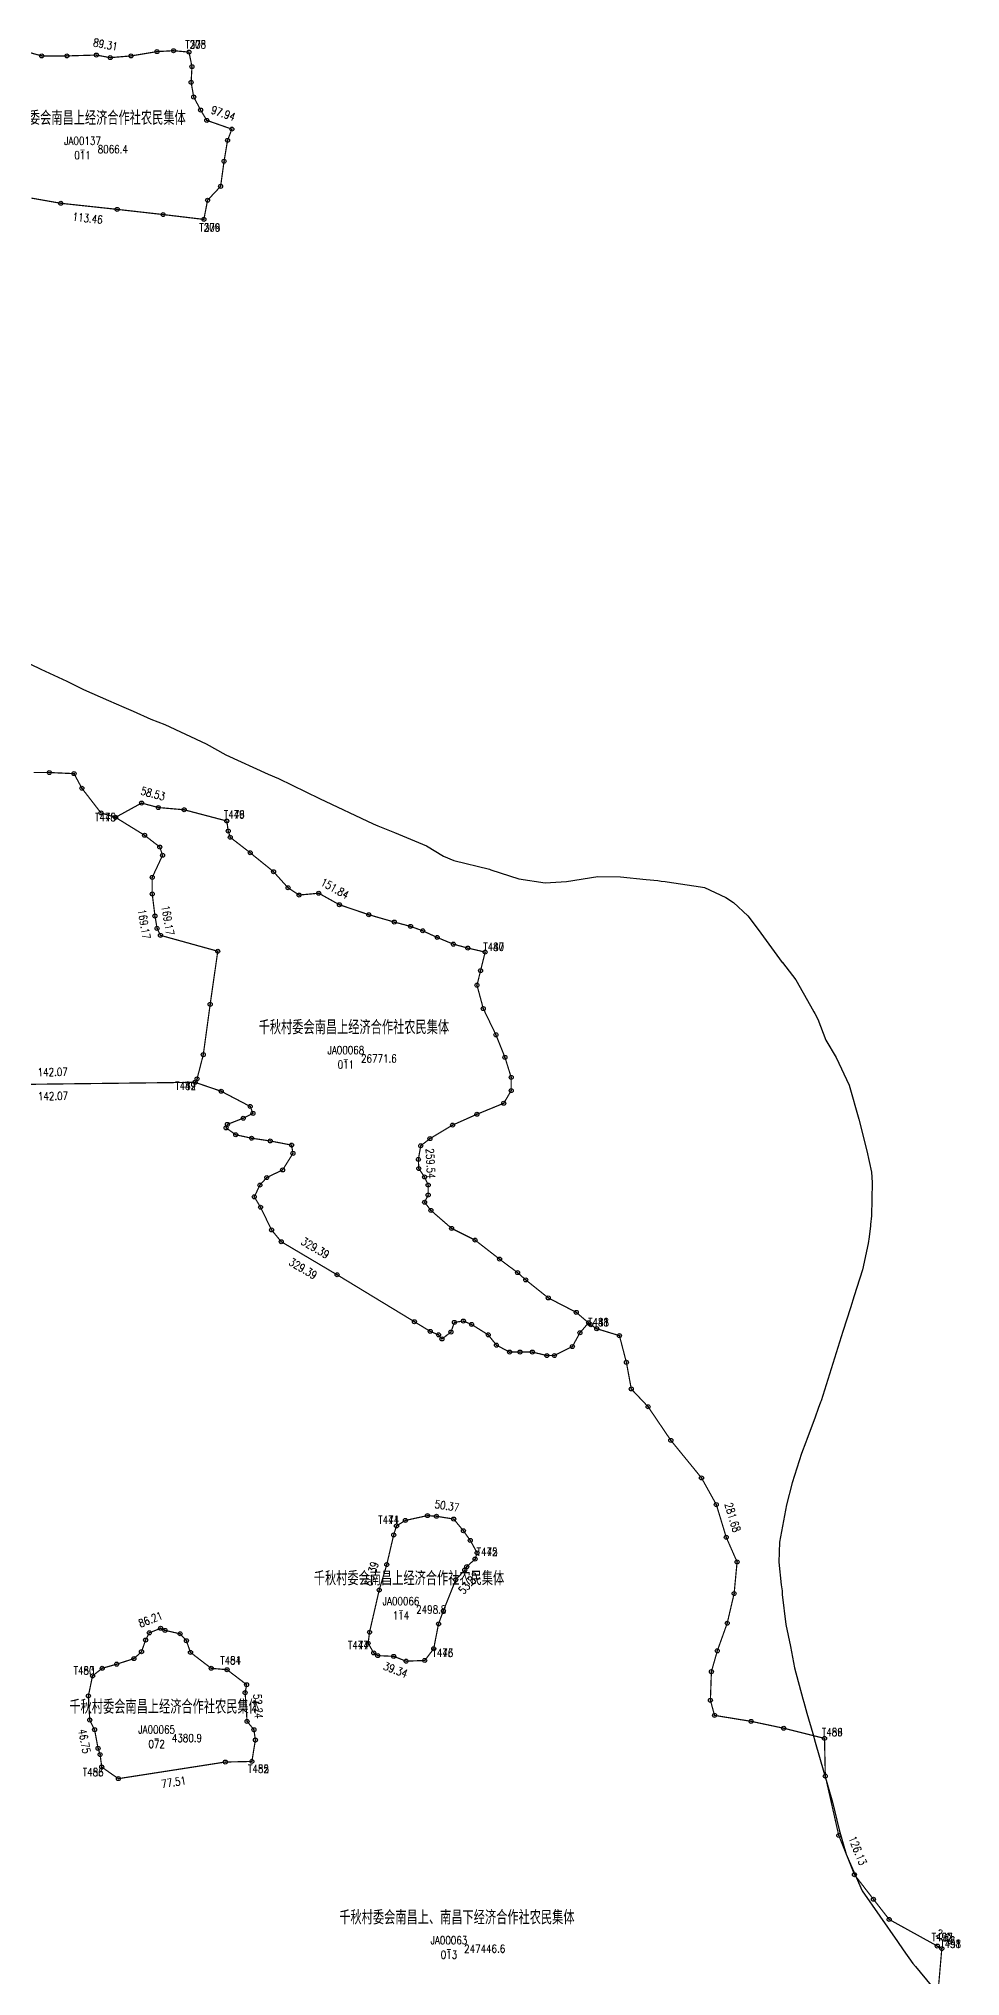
# Model space of a CAD drawing. Extents: x 213960 to 217464, y 137640 to 141047.
# Drawn here: x 216840 to 217301, y 138751 to 139719 of the extents above; entities that cross this region are included whole.
import ezdxf
from ezdxf.enums import TextEntityAlignment as Align

# ---------------------------------------------------------------- set-up
doc = ezdxf.new("R2010")
doc.units = 0
doc.header["$LTSCALE"] = 2
doc.header["$PDSIZE"] = 0.2
doc.layers.get('0').update_dxf_attribs({"linetype": 'CONTINUOUS'})
for name, color, linetype in [('DJZQ', 7, 'CONTINUOUS'), ('GD', 7, 'CONTINUOUS'), ('JZD', 1, 'CONTINUOUS'), ('JZP', 1, 'CONTINUOUS')]:
    doc.layers.add(name, color=color, linetype=linetype)
doc.styles.add('HZ', font='rs.shx', dxfattribs={"width": 0.8, "bigfont": 'hztxt.shx'})

# ---------------------------------------------------------------- blocks, each defined once
blk = doc.blocks.new('GC0000')
at = {"linetype": 'Continuous'}
blk.add_point((0, 0), dxfattribs=at)

msp = doc.modelspace()

# ---------------------------------------------------------------- linework, layer by layer
at = {"layer": 'DJZQ', "linetype": 'Continuous', "flags": 128}
msp.add_lwpolyline([(216831.14, 139409.34), (216841.49, 139404.26), (216854.48, 139398.27), (216862.87, 139394.15), (216875.28, 139388.7), (216883.09, 139385.27), (216887.63, 139383.27), (216896.56, 139379.35), (216903.49, 139376.63), (216924.09, 139367.05), (216934.06, 139361.52), (216955.18, 139351.9), (216960.25, 139349.59), (216980.83, 139339.67), (217007.59, 139327.02), (217009.95, 139326.04), (217018.23, 139322.63), (217034.24, 139316.02), (217042.74, 139310.87), (217048.01, 139308.77), (217065.76, 139304.31), (217066.43, 139304.09), (217080.49, 139299.52), (217093.64, 139297.57), (217104.34, 139298.23), (217119.99, 139300.63), (217131.28, 139300.52), (217144.03, 139299.24), (217149.89, 139298.66), (217151.63, 139298.4), (217153.55, 139298.13), (217154.59, 139297.98), (217171.25, 139295.56), (217173.27, 139295.27), (217183.91, 139290.14), (217187.73, 139287.74), (217194.97, 139281.07), (217200.03, 139274.19), (217212.08, 139257.79), (217212.15, 139257.69), (217218.85, 139249.13), (217226.23, 139235.99), (217227.87, 139233.06), (217228.33, 139232.27), (217229.84, 139229.38), (217231.2, 139225.89), (217233.94, 139218.85), (217238.99, 139210.3), (217245.51, 139196.38), (217250.31, 139179.43), (217254.41, 139163.55), (217256.63, 139152.91), (217257.06, 139147.85), (217256.79, 139131.16), (217256.24, 139126.86), (217256.14, 139126.06), (217255.47, 139120.69), (217255.04, 139117.28), (217252.21, 139104.07), (217249.37, 139095.26), (217248.03, 139091.1), (217246.15, 139085.15), (217242.39, 139073.28), (217231.47, 139038.72), (217231.23, 139038.07), (217230.02, 139034.75), (217228.48, 139030.56), (217224.36, 139019.32), (217223.9, 139018.06), (217221.8, 139012.31), (217217.07, 138997.74), (217214.23, 138986.62), (217211.18, 138970.73), (217210.67, 138968.06), (217210.35, 138958.08), (217211.6, 138946.67), (217212.08, 138943.65), (217212.12, 138941.93), (217213.88, 138926.81), (217216.3, 138915.83), (217218.26, 138905.17), (217222.42, 138889.65), (217222.86, 138888.12), (217224.43, 138882.64), (217227.35, 138872.46), (217228.61, 138868.07), (217237.2, 138838.08), (217240.51, 138824.33), (217242.51, 138817.33), (217244.01, 138812.09), (217247.17, 138804.77), (217252.02, 138793.81), (217269.72, 138768.49), (217272.62, 138764.29), (217277.39, 138757.38), (217278.64, 138755.88), (217286.47, 138746.49)], dxfattribs=at)
at = {"layer": 'GD', "linetype": 'Continuous'}
for centre in [(216899.63, 139712.95), (216907.87, 139713.39), (216841.97, 139710.79), (216854.54, 139710.79), (216869.28, 139711.22), (216876.22, 139709.92), (216886.63, 139710.79), (216917.08, 139705.39), (216916.65, 139697.6), (216917.95, 139690.23), (216921.42, 139683.73), (216924.47, 139678.58), (216937.02, 139674.2), (216934.86, 139668.57), (216933.12, 139658.17), (216931.39, 139645.61), (216851.51, 139637.14), (216924.88, 139638.68), (216879.69, 139634.1), (216902.67, 139631.51), (216845.78, 139352.66), (216858.12, 139352.1), (216862.04, 139344.82), (216891.88, 139337.4), (216900.29, 139335.16), (216871.57, 139332.49), (216913.18, 139334.04), (216893.42, 139321.28), (216935.19, 139323.43), (216936.18, 139320.31), (216901, 139315.42), (216902.38, 139311.28), (216946.18, 139312.54), (216897.21, 139300.25), (216957.85, 139303.1), (216897.21, 139291.97), (216965.08, 139295.04), (216970.64, 139291.43), (216980.43, 139292.33), (216898.59, 139280.94), (216990.74, 139286.6), (217005.46, 139281.6), (217018.19, 139277.92), (216899.62, 139274.73), (216901.35, 139271.28), (217026.31, 139275.77), (217032.42, 139273.55), (217039.65, 139270.22), (216929.97, 139263.35), (217047.71, 139266.88), (217054.93, 139264.94), (217061.32, 139253.6), (217059.52, 139246.39), (216926.17, 139236.8), (217062.68, 139234.66), (217069, 139221.57), (216922.73, 139211.63), (217073.51, 139210.3), (216919.62, 139199.56), (217076.63, 139200.3), (216931.69, 139193.36), (217076.63, 139193.68), (216946.17, 139185.77), (216947.55, 139182.32), (217059.52, 139181.88), (217072.89, 139187.36), (216934.1, 139175.08), (216934.79, 139176.81), (216938.93, 139171.63), (216942.72, 139179.91), (217047.33, 139176.46), (216946.86, 139169.91), (216956.17, 139168.53), (216966.86, 139166.46), (216967.55, 139162.32), (217031.4, 139166.1), (217036.04, 139169.7), (216962.38, 139154.05), (217030.22, 139159.28), (217030.44, 139154.75), (216951, 139146.46), (216954.45, 139150.26), (217033.32, 139150.53), (217035.13, 139146.47), (217035.13, 139141.51), (216948.24, 139140.6), (216951.34, 139135.43), (217033.32, 139137.9), (217036.48, 139133.84), (216956.86, 139124.05), (217046.87, 139124.82), (216961.69, 139118.19), (217058.6, 139118.96), (217070.79, 139109.48), (217079.82, 139102.72), (216989.62, 139101.64), (217083.88, 139099.11), (217095.17, 139090.08), (217028.24, 139078.19), (217048.23, 139077.85), (217052.72, 139078.54), (217056.85, 139076.81), (217109.16, 139082.87), (217116.41, 139076.66), (217119.37, 139074.69), (217036.17, 139073.36), (217040.3, 139071.64), (217042.03, 139069.57), (217046.51, 139073.02), (217065.13, 139071.64), (217069.27, 139066.47), (217107.2, 139065.78), (217110.99, 139072.67), (217130.73, 139071.23), (217075.82, 139063.02), (217080.99, 139063.02), (217087.2, 139063.02), (217094.44, 139061.3), (217098.23, 139061.3), (217134.19, 139057.9), (217136.66, 139044.57), (217145.06, 139035.68), (217156.42, 139018.9), (217171.74, 139000.14), (217179.15, 138986.81), (217023.75, 138978.89), (217034.79, 138981.3), (217039.27, 138980.96), (217047.89, 138979.58), (217017.89, 138971.65), (217052.72, 138973.72), (217056.17, 138968.89), (217184.1, 138970.48), (217058.58, 138959.58), (217189.53, 138958.14), (217014.44, 138956.82), (217048.92, 138949.23), (217053.41, 138954.06), (217054.44, 138955.79), (217010.65, 138944.06), (217188.05, 138942.34), (217042.72, 138933.72), (216893.92, 138919.12), (216895.75, 138922.71), (216901.41, 138924.97), (216903.58, 138923.95), (216911.16, 138922.22), (216914.27, 138918.77), (217005.82, 138923.03), (217040.3, 138927.17), (217184.59, 138927.53), (216888.06, 138909.81), (216891.85, 138913.26), (216916.34, 138912.91), (217007.89, 138912.68), (217009.96, 138911.31), (217017.89, 138910.96), (217179.65, 138913.71), (216872.2, 138904.98), (216879.44, 138907.05), (216926.68, 138904.98), (217024.1, 138908.55), (217033.41, 138908.89), (217176.69, 138903.34), (216865.3, 138891.19), (216943.65, 138892.83), (216944.41, 138896.8), (217176.19, 138889.03), (217178.25, 138881.45), (216865.99, 138879.12), (216868.41, 138874.29), (216944.61, 138878.43), (216948.06, 138874.29), (217196.53, 138878.48), (217212.83, 138875.03), (216870.13, 138864.98), (216871.17, 138861.88), (216948.75, 138869.12), (216933.71, 138858.14), (217233.63, 138851.09), (216880.29, 138849.83), (217240.35, 138821.43), (217248.19, 138801.85), (217257.7, 138789.54), (217265.54, 138779.47)]:
    msp.add_circle(centre, 1, dxfattribs=at)
at = {"layer": 'JZD', "color": 7, "const_width": 0.6}
for points in [[(216827.22, 139714.88), (216841.97, 139710.79), (216854.54, 139710.79), (216869.28, 139711.22), (216876.22, 139709.92), (216886.63, 139710.79), (216899.63, 139712.95), (216907.87, 139713.39), (216915.59, 139712.7), (216917.08, 139705.39), (216916.65, 139697.6), (216917.95, 139690.23), (216921.42, 139683.73), (216924.47, 139678.58), (216937.02, 139674.2), (216934.86, 139668.57), (216933.12, 139658.17), (216931.39, 139645.61), (216924.88, 139638.68), (216923.02, 139629.08), (216902.67, 139631.51), (216879.69, 139634.1), (216851.51, 139637.14), (216836.77, 139639.74)], [(216837.93, 139352.66), (216845.78, 139352.66), (216858.12, 139352.1), (216862.04, 139344.82), (216871.57, 139332.49), (216878.86, 139330.25), (216893.42, 139321.28), (216901, 139315.42), (216902.38, 139311.28), (216897.21, 139300.25), (216897.21, 139291.97), (216898.59, 139280.94), (216899.62, 139274.73), (216901.35, 139271.28), (216929.97, 139263.35), (216926.17, 139236.8), (216922.73, 139211.63), (216919.62, 139199.56), (216918.59, 139197.84), (216776.53, 139196.12)], [(216776.53, 139196.12), (216918.59, 139197.84), (216931.69, 139193.36), (216946.17, 139185.77), (216947.55, 139182.32), (216942.72, 139179.91), (216934.79, 139176.81), (216934.1, 139175.08), (216938.93, 139171.63), (216946.86, 139169.91), (216956.17, 139168.53), (216966.86, 139166.46), (216967.55, 139162.32), (216962.38, 139154.05), (216954.45, 139150.26), (216951, 139146.46), (216948.24, 139140.6), (216951.34, 139135.43), (216956.86, 139124.05), (216961.69, 139118.19), (216989.62, 139101.64), (217028.24, 139078.19), (217036.17, 139073.36), (217040.3, 139071.64), (217042.03, 139069.57), (217046.51, 139073.02), (217048.23, 139077.85), (217052.72, 139078.54), (217056.85, 139076.81), (217065.13, 139071.64), (217069.27, 139066.47), (217075.82, 139063.02), (217080.99, 139063.02), (217087.2, 139063.02), (217094.44, 139061.3), (217098.23, 139061.3), (217107.2, 139065.78), (217110.99, 139072.67), (217115.27, 139077.63), (217116.41, 139076.66), (217119.37, 139074.69), (217130.73, 139071.23), (217134.19, 139057.9), (217136.66, 139044.57), (217145.06, 139035.68), (217156.42, 139018.9), (217171.74, 139000.14), (217179.15, 138986.81), (217184.1, 138970.48), (217189.53, 138958.14), (217188.05, 138942.34), (217184.59, 138927.53), (217179.65, 138913.71), (217176.69, 138903.34), (217176.19, 138889.03), (217178.25, 138881.45), (217196.53, 138878.48), (217212.83, 138875.03), (217233.22, 138869.93), (217233.63, 138851.09), (217240.35, 138821.43), (217248.19, 138801.85), (217257.7, 138789.54), (217265.54, 138779.47), (217289.58, 138766.19), (217291.86, 138764.93), (217288.85, 138730.35)]]:
    msp.add_lwpolyline(points, dxfattribs=at)
for points in [[(216878.86, 139330.25), (216891.88, 139337.4), (216900.29, 139335.16), (216913.18, 139334.04), (216934.49, 139328.43), (216935.19, 139323.43), (216936.18, 139320.31), (216946.18, 139312.54), (216957.85, 139303.1), (216965.08, 139295.04), (216970.64, 139291.43), (216980.43, 139292.33), (216990.74, 139286.6), (217005.46, 139281.6), (217018.19, 139277.92), (217026.31, 139275.77), (217032.42, 139273.55), (217039.65, 139270.22), (217047.71, 139266.88), (217054.93, 139264.94), (217063.6, 139262.92), (217061.32, 139253.6), (217059.52, 139246.39), (217062.68, 139234.66), (217069, 139221.57), (217073.51, 139210.3), (217076.63, 139200.3), (217076.63, 139193.68), (217072.89, 139187.36), (217059.52, 139181.88), (217047.33, 139176.46), (217036.04, 139169.7), (217031.4, 139166.1), (217030.22, 139159.28), (217030.44, 139154.75), (217033.32, 139150.53), (217035.13, 139146.47), (217035.13, 139141.51), (217033.32, 139137.9), (217036.48, 139133.84), (217046.87, 139124.82), (217058.6, 139118.96), (217070.79, 139109.48), (217079.82, 139102.72), (217083.88, 139099.11), (217095.17, 139090.08), (217109.16, 139082.87), (217115.27, 139077.63), (217110.99, 139072.67), (217107.2, 139065.78), (217098.23, 139061.3), (217094.44, 139061.3), (217087.2, 139063.02), (217080.99, 139063.02), (217075.82, 139063.02), (217069.27, 139066.47), (217065.13, 139071.64), (217056.85, 139076.81), (217052.72, 139078.54), (217048.23, 139077.85), (217046.51, 139073.02), (217042.03, 139069.57), (217040.3, 139071.64), (217036.17, 139073.36), (217028.24, 139078.19), (216989.62, 139101.64), (216961.69, 139118.19), (216956.86, 139124.05), (216951.34, 139135.43), (216948.24, 139140.6), (216951, 139146.46), (216954.45, 139150.26), (216962.38, 139154.05), (216967.55, 139162.32), (216966.86, 139166.46), (216956.17, 139168.53), (216946.86, 139169.91), (216938.93, 139171.63), (216934.1, 139175.08), (216934.79, 139176.81), (216942.72, 139179.91), (216947.55, 139182.32), (216946.17, 139185.77), (216931.69, 139193.36), (216918.59, 139197.84), (216919.62, 139199.56), (216922.73, 139211.63), (216926.17, 139236.8), (216929.97, 139263.35), (216901.35, 139271.28), (216899.62, 139274.73), (216898.59, 139280.94), (216897.21, 139291.97), (216897.21, 139300.25), (216902.38, 139311.28), (216901, 139315.42), (216893.42, 139321.28)], [(217019.3, 138976.15), (217023.75, 138978.89), (217034.79, 138981.3), (217039.27, 138980.96), (217047.89, 138979.58), (217052.72, 138973.72), (217056.17, 138968.89), (217059.61, 138962.68), (217058.58, 138959.58), (217054.44, 138955.79), (217053.41, 138954.06), (217048.92, 138949.23), (217042.72, 138933.72), (217040.3, 138927.17), (217037.89, 138914.75), (217033.41, 138908.89), (217024.1, 138908.55), (217017.89, 138910.96), (217009.96, 138911.31), (217007.89, 138912.68), (217005.13, 138917.51), (217005.82, 138923.03), (217010.65, 138944.06), (217014.44, 138956.82), (217017.89, 138971.65)], [(216867.37, 138901.19), (216872.2, 138904.98), (216879.44, 138907.05), (216888.06, 138909.81), (216891.85, 138913.26), (216893.92, 138919.12), (216895.75, 138922.71), (216901.41, 138924.97), (216903.58, 138923.95), (216911.16, 138922.22), (216914.27, 138918.77), (216916.34, 138912.91), (216926.68, 138904.98), (216934.61, 138904.29), (216944.41, 138896.8), (216943.65, 138892.83), (216944.61, 138878.43), (216948.06, 138874.29), (216948.75, 138869.12), (216947.02, 138858.43), (216933.71, 138858.14), (216880.29, 138849.83), (216871.98, 138855.62), (216871.17, 138861.88), (216870.13, 138864.98), (216868.41, 138874.29), (216865.99, 138879.12), (216865.3, 138891.19)]]:
    msp.add_lwpolyline(points, close=True, dxfattribs=at)
at = {"layer": 'JZP', "linetype": 'Continuous'}
for centre in [(216915.59, 139712.7), (216923.02, 139629.08), (216878.86, 139330.25), (216934.49, 139328.43), (217063.6, 139262.92), (216918.59, 139197.84), (217115.27, 139077.63), (217019.3, 138976.15), (217059.61, 138962.68), (217005.13, 138917.51), (217037.89, 138914.75), (216867.37, 138901.19), (216934.61, 138904.29), (217233.22, 138869.93), (216871.98, 138855.62), (216947.02, 138858.43), (217289.58, 138766.19), (217291.86, 138764.93)]:
    msp.add_circle(centre, 1, dxfattribs=at)

# ---------------------------------------------------------------- block references
at = {"layer": 'JZD', "linetype": 'Continuous'}
for p in [(216841.97, 139710.79), (216854.54, 139710.79), (216869.28, 139711.22), (216876.22, 139709.92), (216886.63, 139710.79), (216899.63, 139712.95), (216907.87, 139713.39), (216915.59, 139712.7), (216917.08, 139705.39), (216916.65, 139697.6), (216917.95, 139690.23), (216921.42, 139683.73), (216924.47, 139678.58), (216934.86, 139668.57), (216937.02, 139674.2), (216933.12, 139658.17), (216851.51, 139637.14), (216924.88, 139638.68), (216931.39, 139645.61), (216879.69, 139634.1), (216902.67, 139631.51), (216923.02, 139629.08), (216845.78, 139352.66), (216858.12, 139352.1), (216862.04, 139344.82), (216891.88, 139337.4), (216871.57, 139332.49), (216878.86, 139330.25), (216878.86, 139330.25), (216900.29, 139335.16), (216913.18, 139334.04), (216934.49, 139328.43), (216893.42, 139321.28), (216893.42, 139321.28), (216935.19, 139323.43), (216936.18, 139320.31), (216901, 139315.42), (216901, 139315.42), (216902.38, 139311.28), (216902.38, 139311.28), (216946.18, 139312.54), (216897.21, 139300.25), (216897.21, 139300.25), (216957.85, 139303.1), (216897.21, 139291.97), (216897.21, 139291.97), (216965.08, 139295.04), (216970.64, 139291.43), (216980.43, 139292.33), (216898.59, 139280.94), (216898.59, 139280.94), (216990.74, 139286.6), (217005.46, 139281.6), (216899.62, 139274.73), (216899.62, 139274.73), (216901.35, 139271.28), (216901.35, 139271.28), (217018.19, 139277.92), (217026.31, 139275.77), (217032.42, 139273.55), (217039.65, 139270.22), (216929.97, 139263.35), (216929.97, 139263.35), (217047.71, 139266.88), (217054.93, 139264.94), (217063.6, 139262.92), (217061.32, 139253.6), (217059.52, 139246.39), (216926.17, 139236.8), (216926.17, 139236.8), (217062.68, 139234.66), (217069, 139221.57), (216922.73, 139211.63), (216922.73, 139211.63), (217073.51, 139210.3), (216918.59, 139197.84), (216918.59, 139197.84), (216918.59, 139197.84), (216919.62, 139199.56), (216919.62, 139199.56), (216931.69, 139193.36), (216931.69, 139193.36), (217076.63, 139200.3), (217076.63, 139193.68), (216946.17, 139185.77), (216946.17, 139185.77), (216947.55, 139182.32), (216947.55, 139182.32), (217059.52, 139181.88), (217072.89, 139187.36), (216934.1, 139175.08), (216934.1, 139175.08), (216934.79, 139176.81), (216934.79, 139176.81), (216938.93, 139171.63), (216938.93, 139171.63), (216942.72, 139179.91), (216942.72, 139179.91), (217047.33, 139176.46), (216946.86, 139169.91), (216946.86, 139169.91), (216956.17, 139168.53), (216956.17, 139168.53), (216966.86, 139166.46), (216966.86, 139166.46), (216967.55, 139162.32), (216967.55, 139162.32), (217031.4, 139166.1), (217036.04, 139169.7), (216962.38, 139154.05), (216962.38, 139154.05), (217030.22, 139159.28), (217030.44, 139154.75), (216951, 139146.46), (216951, 139146.46), (216954.45, 139150.26), (216954.45, 139150.26), (217033.32, 139150.53), (217035.13, 139146.47), (216948.24, 139140.6), (216948.24, 139140.6), (216951.34, 139135.43), (216951.34, 139135.43), (217033.32, 139137.9), (217035.13, 139141.51), (217036.48, 139133.84), (216956.86, 139124.05), (216956.86, 139124.05), (217046.87, 139124.82), (216961.69, 139118.19), (216961.69, 139118.19), (217058.6, 139118.96), (217070.79, 139109.48), (216989.62, 139101.64), (216989.62, 139101.64), (217079.82, 139102.72), (217083.88, 139099.11), (217095.17, 139090.08), (217028.24, 139078.19), (217028.24, 139078.19), (217048.23, 139077.85), (217048.23, 139077.85), (217052.72, 139078.54), (217052.72, 139078.54), (217056.85, 139076.81), (217056.85, 139076.81), (217109.16, 139082.87), (217115.27, 139077.63), (217115.27, 139077.63), (217116.41, 139076.66), (217119.37, 139074.69), (217036.17, 139073.36), (217036.17, 139073.36), (217040.3, 139071.64), (217040.3, 139071.64), (217042.03, 139069.57), (217042.03, 139069.57), (217046.51, 139073.02), (217046.51, 139073.02), (217065.13, 139071.64), (217065.13, 139071.64), (217069.27, 139066.47), (217069.27, 139066.47), (217107.2, 139065.78), (217107.2, 139065.78), (217110.99, 139072.67), (217110.99, 139072.67), (217130.73, 139071.23), (217075.82, 139063.02), (217075.82, 139063.02), (217080.99, 139063.02), (217080.99, 139063.02), (217087.2, 139063.02), (217087.2, 139063.02), (217094.44, 139061.3), (217094.44, 139061.3), (217098.23, 139061.3), (217098.23, 139061.3), (217134.19, 139057.9), (217136.66, 139044.57), (217145.06, 139035.68), (217156.42, 139018.9), (217171.74, 139000.14), (217023.75, 138978.89), (217034.79, 138981.3), (217039.27, 138980.96), (217047.89, 138979.58), (217179.15, 138986.81), (217017.89, 138971.65), (217019.3, 138976.15), (217052.72, 138973.72), (217056.17, 138968.89), (217184.1, 138970.48), (217058.58, 138959.58), (217059.61, 138962.68), (217014.44, 138956.82), (217048.92, 138949.23), (217053.41, 138954.06), (217054.44, 138955.79), (217189.53, 138958.14), (217010.65, 138944.06), (217188.05, 138942.34), (217042.72, 138933.72), (216895.75, 138922.71), (216901.41, 138924.97), (216903.58, 138923.95), (216911.16, 138922.22), (217005.82, 138923.03), (217040.3, 138927.17), (217184.59, 138927.53), (216891.85, 138913.26), (216893.92, 138919.12), (216914.27, 138918.77), (216916.34, 138912.91), (217005.13, 138917.51), (217007.89, 138912.68), (217009.96, 138911.31), (217017.89, 138910.96), (217037.89, 138914.75), (217179.65, 138913.71), (216867.37, 138901.19), (216872.2, 138904.98), (216879.44, 138907.05), (216888.06, 138909.81), (216926.68, 138904.98), (216934.61, 138904.29), (217024.1, 138908.55), (217033.41, 138908.89), (217176.69, 138903.34), (216865.3, 138891.19), (216943.65, 138892.83), (216944.41, 138896.8), (217176.19, 138889.03), (217178.25, 138881.45), (216865.99, 138879.12), (216868.41, 138874.29), (216944.61, 138878.43), (216948.06, 138874.29), (217196.53, 138878.48), (217212.83, 138875.03), (216870.13, 138864.98), (216871.17, 138861.88), (216948.75, 138869.12), (217233.22, 138869.93), (216871.98, 138855.62), (216933.71, 138858.14), (216947.02, 138858.43), (216880.29, 138849.83), (217233.63, 138851.09), (217240.35, 138821.43), (217248.19, 138801.85), (217257.7, 138789.54), (217265.54, 138779.47), (217289.58, 138766.19), (217291.86, 138764.93)]:
    msp.add_blockref('GC0000', p, dxfattribs=at)

# ---------------------------------------------------------------- texts
at = {"layer": 'JZD', "color": 1, "linetype": 'Continuous', "style": 'HZ', "width": 0.8}
for s, rotation, p in [('89.31', 349.38733, (216873.86, 139716.47)), ('97.94', 340.76967, (216932.72, 139682.06)), ('113.46', 353.85756, (216864.96, 139629.66)), ('58.53', 345.07955, (216897.63, 139342.08)), ('151.84', 330.95323, (216988.5, 139294.71)), ('169.17', 279.46223, (216893.19, 139276.85)), ('169.17', 279.46223, (216905.02, 139278.82)), ('142.07', 0.69536, (216847.48, 139202.98)), ('142.07', 0.69536, (216847.63, 139190.98)), ('259.54', 272.78836, (217036.32, 139157.3)), ('329.39', 329.34956, (216978.71, 139115.08)), ('329.39', 329.34956, (216972.59, 139104.75)), ('50.37', 350.90983, (217044.53, 138986.19)), ('281.68', 286.87624, (217187.36, 138980.39)), ('60.39', 73.44299, (217006.8, 138952.15)), ('53.82', 47.1221, (217055.56, 138947.56)), ('86.21', 21.71349, (216896.36, 138929.42)), ('39.34', 338.74985, (217018.82, 138904.16)), ('52.24', 273.82553, (216950.12, 138886.03)), ('46.75', 280.4916, (216863.37, 138868.55)), ('77.51', 8.84195, (216907.92, 138848.06)), ('126.13', 291.8156, (217249.84, 138813.87)), ('2.60', 331.06417, (217293.62, 138770.81))]:
    msp.add_text(s, height=4, rotation=rotation, dxfattribs=at).set_placement(p, align=Align.MIDDLE)
at = {"layer": 'JZD', "linetype": 'Continuous', "style": 'HZ', "width": 0.8}
for s, height, p in [('千秋村委会南昌上经济合作社农民集体', 7, (216866.37, 139674.16)), ('JA00137', 4, (216862.37, 139665.16)), ('千秋村委会南昌上经济合作社农民集体', 7, (216997.99, 139219.72)), ('JA00068', 4, (216993.99, 139210.72)), ('千秋村委会南昌上经济合作社农民集体', 7, (217025.55, 138944.34)), ('JA00066', 4, (217021.55, 138935.34)), ('千秋村委会南昌上经济合作社农民集体', 7, (216903.41, 138880.14)), ('JA00065', 4, (216899.41, 138871.14)), ('千秋村委会南昌上、南昌下经济合作社农民集体', 7, (217049.5, 138774.85)), ('JA00063', 4, (217045.5, 138765.85))]:
    msp.add_text(s, height=height, dxfattribs=at).set_placement(p, align=Align.BOTTOM_CENTER)
for s, p in [('8066.4', (216869.97, 139664.16)), ('26771.6', (217001.59, 139209.72)), ('2498.8', (217029.15, 138934.34)), ('4380.9', (216907.01, 138870.14)), ('247446.6', (217053.1, 138764.85))]:
    msp.add_text(s, height=4, dxfattribs=at).set_placement(p, align=Align.MIDDLE_LEFT)
for s, p in [('011', (216862.37, 139663.16)), ('011', (216993.99, 139208.72)), ('114', (217021.55, 138933.34)), ('072', (216899.41, 138869.14)), ('013', (217045.5, 138763.85))]:
    msp.add_text(s, height=4, dxfattribs=at).set_placement(p, align=Align.TOP_CENTER)
for p in [(216862.37, 139664.16), (216993.99, 139209.72), (217021.55, 138934.34), (216899.41, 138870.14)]:
    msp.add_text('—', height=4, dxfattribs=at).set_placement(p, align=Align.MIDDLE)
at = {"layer": 'JZD', "color": 1, "linetype": 'Continuous', "style": 'HZ', "width": 0.8}
msp.add_text('—', height=4, dxfattribs=at).set_placement((217045.5, 138764.85), align=Align.MIDDLE)
at = {"layer": 'JZP', "color": 1, "linetype": 'Continuous', "style": 'HZ', "width": 0.8}
for s, p in [('T275', (216918.92, 139716.43)), ('T308', (216918.92, 139716.43)), ('T276', (216925.97, 139625.04)), ('T309', (216925.97, 139625.04)), ('T445', (216873.86, 139330.37)), ('T478', (216873.86, 139330.37)), ('T446', (216938.23, 139331.75)), ('T479', (216938.23, 139331.75)), ('T447', (217067.86, 139265.54)), ('T480', (217067.86, 139265.54)), ('T449', (216913.89, 139196.12)), ('T482', (216913.89, 139196.12)), ('T448', (217120.26, 139078)), ('T481', (217120.26, 139078)), ('T441', (217015.36, 138979.22)), ('T474', (217015.36, 138979.22)), ('T442', (217064.59, 138963.14)), ('T475', (217064.59, 138963.14)), ('T451', (216936.42, 138908.95)), ('T484', (216936.42, 138908.95)), ('T444', (217000.23, 138916.53)), ('T477', (217000.23, 138916.53)), ('T443', (217042.45, 138912.7)), ('T476', (217042.45, 138912.7)), ('T450', (216863.12, 138903.82)), ('T483', (216863.12, 138903.82)), ('T456', (217237.12, 138873.05)), ('T489', (217237.12, 138873.05)), ('T453', (216867.7, 138853.03)), ('T486', (216867.7, 138853.03)), ('T452', (216950.31, 138854.66)), ('T485', (216950.31, 138854.66)), ('T457', (217292, 138770.56)), ('T490', (217292, 138770.56)), ('T458', (217296.27, 138767.28)), ('T491', (217296.27, 138767.28))]:
    msp.add_text(s, height=4, dxfattribs=at).set_placement(p, align=Align.MIDDLE)

doc.saveas('drawing.dxf')
